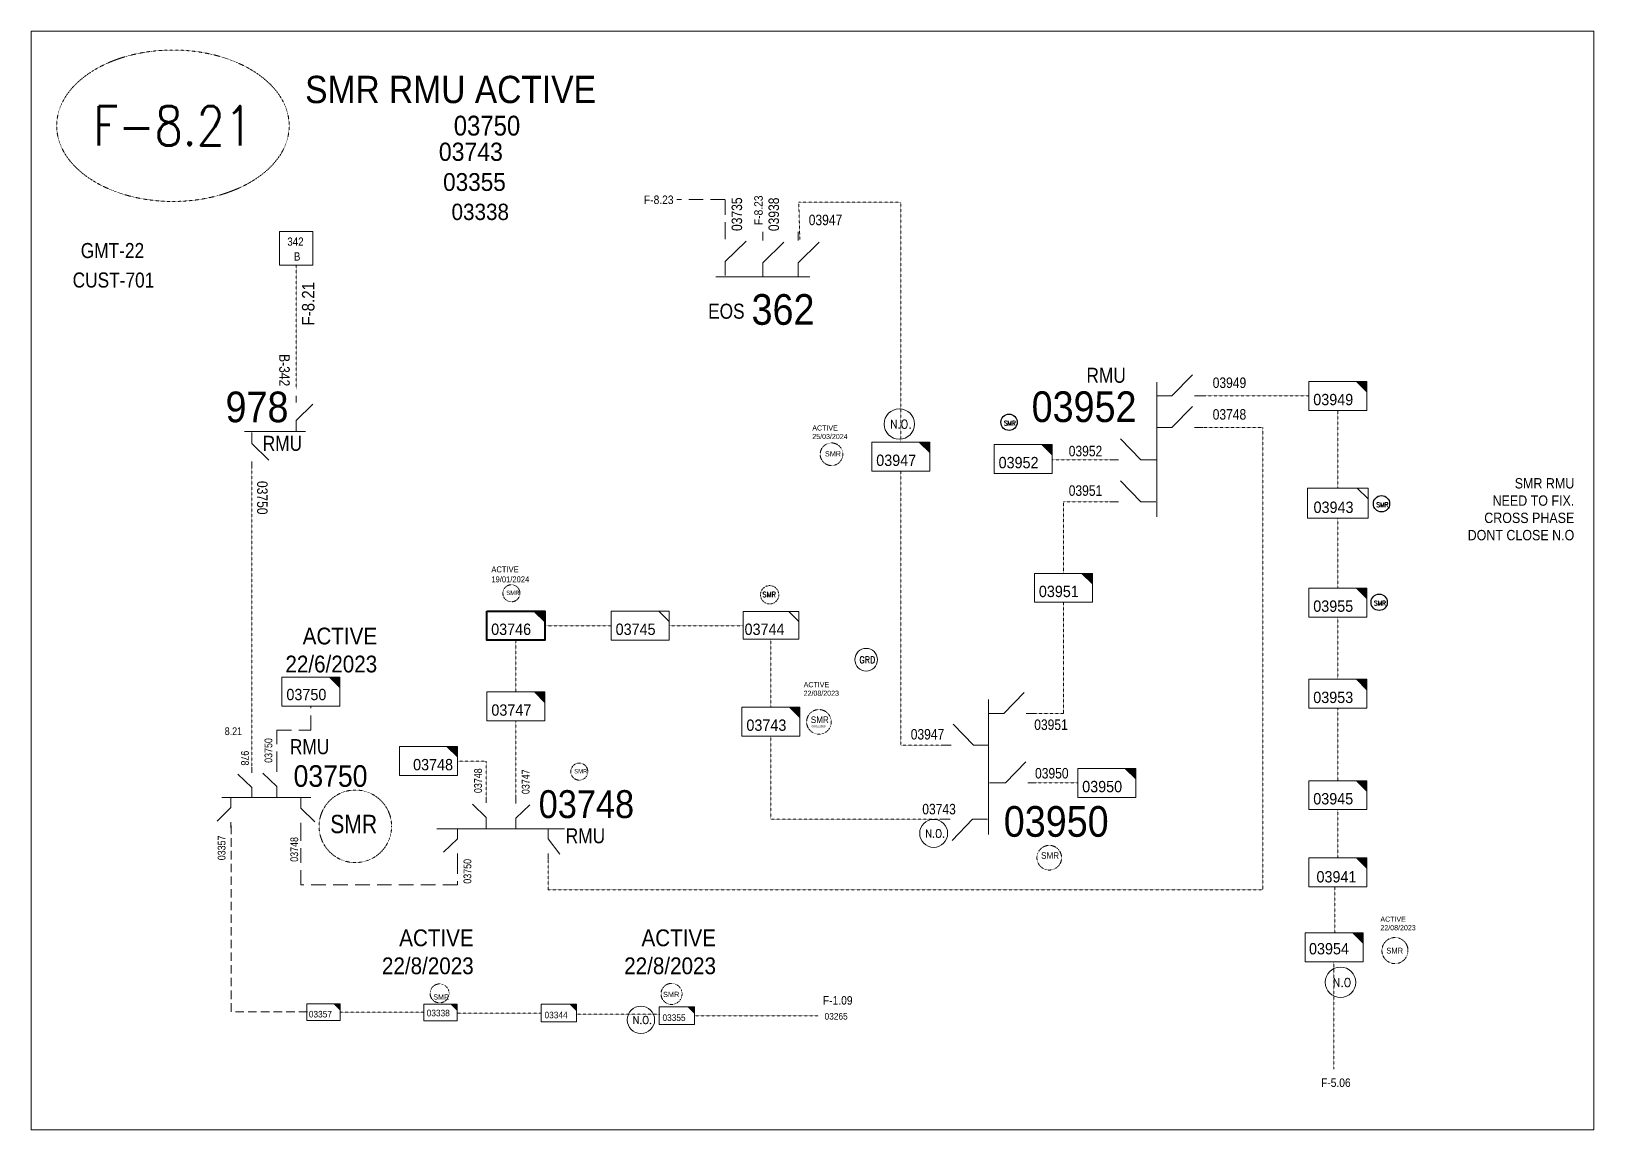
# Model space of a CAD drawing. Header units: metres. Extents: x 65984 to 144644, y -19036 to 23726.
# Drawn here: x 96184 to 97064, y 784 to 1403 of the extents above; entities that cross this region are included whole.
import ezdxf
from ezdxf.enums import TextEntityAlignment as Align

# ---------------------------------------------------------------- set-up
doc = ezdxf.new("R2010")
doc.units = ezdxf.units.M
doc.header["$MEASUREMENT"] = 0
for name, pattern in [('DGN Style 2', [0.023128, 0, -0.023128]), ('DGN Style 3', [0.013877, 0, -0.013877]), ('DGN Style 4', [1.6, 0.8, -0.4, 0, -0.4]), ('HIDDEN2', [2381.25, 1587.5, -793.75])]:
    doc.linetypes.add(name, pattern=pattern)
doc.layers.get('0').update_dxf_attribs({"color": 95, "lineweight": 40})
for name, color, linetype, lineweight in [('d_eos', 111, 'Continuous', 40), ('d_eos no', 121, 'Continuous', 40), ('d_switch', 95, 'Continuous', 40), ('d_tf no', 6, 'Continuous', 40), ('d_ug cable', 95, 'Continuous', 40), ('d_unit sub', 7, 'Continuous', 40), ('fedr no', 95, 'Continuous', 40), ('GRID STATION  04', 7, 'Continuous', 40), ('Level 37', 7, 'Continuous', 0), ('O H MAIN FEEDER', 4, 'Continuous', 100), ('SW N O', 114, 'Continuous', 30)]:
    doc.layers.add(name, color=color, linetype=linetype, lineweight=lineweight)
doc.styles.add('NASKHF', font='naskhf.shx', dxfattribs={"height": 8})
doc.styles.add('Style-Arial', font='arial.ttf')
doc.styles.add('Style-ENGINEERING', font='ENGINEERING.shx')
doc.styles.add('Style-msdefault', font='msdefault.shx')
doc.styles.add('Style-simplex', font='simplex.shx')
doc.styles.add('Style-STANDARD', font='STANDARD.shx')

# ---------------------------------------------------------------- blocks, each defined once
blk = doc.blocks.new('TF_8')
at = {"color": 0, "linetype": 'ByBlock', "lineweight": -2}
blk.add_line((6.3, 4.95), (9.9, 1.35), dxfattribs=at)
blk.add_3dface([(-10.1, 4.95), (9.9, 4.95), (9.9, -5.05), (-10.1, -5.05)], dxfattribs=at)
blk = doc.blocks.new('exist.us-1000kva')
at = {"color": 0, "linetype": 'ByBlock', "lineweight": -2, "flags": 128}
blk.add_lwpolyline([(40, 12.9), (32.8, 20), (40, 20)], close=True, dxfattribs=at)
at = {"color": 0, "linetype": 'ByBlock', "lineweight": -2, "extrusion": (0, 0, -1)}
blk.add_solid([(-40, 12.9), (-32.8, 20), (-40, 20)], dxfattribs=at)
at = {"color": 0, "linetype": 'ByBlock', "lineweight": -2, "xscale": 2, "yscale": 2}
blk.add_blockref('TF_8', (20.2, 10.1), dxfattribs=at)
blk = doc.blocks.new('*U1163')
at = {"layer": 'd_eos', "color": 7, "linetype": 'Continuous', "lineweight": 13, "ltscale": 0.937135}
for p, q in [((-10.92, 12.05), (-10.92, 14.82)), ((-10.92, 4.75), (-4.06, 11.41)), ((-10.93, 0.2), (-10.93, 4.75)), ((-13.93, -0.16), (10.87, -0.16)), ((7.07, -0.16), (7.07, -4.72)), ((7.08, -4.72), (13.94, -11.38)), ((7.07, -12.02), (7.07, -14.78))]:
    blk.add_line(p, q, dxfattribs=at)
at = {"layer": 'd_ug cable', "color": 7, "linetype": 'DGN Style 2', "lineweight": 13, "extrusion": (0, 0, -1), "flags": 128}
blk.add_lwpolyline([(-7.07, -14.78), (-7.07, -14.78)], close=True, dxfattribs=at)
blk = doc.blocks.new('*U3851')
at = {"layer": 'SW N O', "color": 2}
blk.add_circle((0, 0), 16.8, dxfattribs=at)
at = {"layer": 'SW N O', "color": 240, "insert": (1.7, -1.8), "char_height": 9.6, "attachment_point": 5, "line_spacing_factor": 0.6, "style": 'Style-STANDARD'}
blk.add_mtext('SMR\\P', dxfattribs=at)
blk = doc.blocks.new('*U3620')
at = {"layer": 'SW N O', "color": 3, "lineweight": 13, "ltscale": 0.426762}
blk.add_circle((0, 0), 16.8, dxfattribs=at)
at = {"layer": 'SW N O', "color": 3, "lineweight": 13, "style": 'Style-STANDARD'}
blk.add_text('N.O', height=9.6, dxfattribs=at).set_placement((1.7, -0.2), align=Align.MIDDLE_CENTER)
blk = doc.blocks.new('*U3483')
at = {"layer": 'SW N O', "color": 3, "lineweight": 13, "ltscale": 0.426762}
blk.add_circle((0, 0), 16.8, dxfattribs=at)
at = {"layer": 'SW N O', "color": 3, "lineweight": 13, "style": 'Style-STANDARD'}
blk.add_text('N.O.', height=9.6, dxfattribs=at).set_placement((1.7, -0.2), align=Align.MIDDLE_CENTER)
blk = doc.blocks.new('*U4259')
at = {"layer": 'SW N O', "color": 3, "lineweight": 13, "ltscale": 0.426762}
blk.add_circle((0, 0), 16.8, dxfattribs=at)
at = {"layer": 'SW N O', "color": 3, "lineweight": 13, "style": 'Style-STANDARD'}
blk.add_text('N.O.', height=9.6, dxfattribs=at).set_placement((1.7, -0.2), align=Align.MIDDLE_CENTER)
blk = doc.blocks.new('*U4266')
at = {"layer": 'SW N O', "color": 3, "lineweight": 13, "ltscale": 0.426762}
blk.add_circle((0, 0), 16.8, dxfattribs=at)
at = {"layer": 'SW N O', "color": 3, "lineweight": 13, "style": 'Style-STANDARD'}
blk.add_text('N.O.', height=9.6, dxfattribs=at).set_placement((1.7, -0.2), align=Align.MIDDLE_CENTER)
blk = doc.blocks.new('*U4329')
at = {"layer": 'SW N O', "color": 6, "lineweight": 13, "ltscale": 0.426762}
blk.add_circle((0, 0), 16.8, dxfattribs=at)
at = {"layer": 'SW N O', "color": 6, "lineweight": 13, "style": 'Style-STANDARD'}
blk.add_text('GRD', height=9.6, dxfattribs=at).set_placement((1.7, -0.2), align=Align.MIDDLE_CENTER)

msp = doc.modelspace()

# ---------------------------------------------------------------- linework, layer by layer
at = {"layer": 'd_eos', "color": 7, "linetype": 'Continuous', "lineweight": 13, "ltscale": 1.080992}
for p, q in [((96574.66, 1285.73), (96574.66, 1290.51)), ((96595.91, 1285.11), (96595.91, 1289.89)), ((96615.79, 1285.1), (96615.79, 1289.89)), ((96574.66, 1273.13), (96586.52, 1284.63)), ((96595.91, 1272.5), (96607.77, 1284.01)), ((96615.79, 1272.5), (96627.65, 1284.01)), ((96574.66, 1265.25), (96574.66, 1273.13)), ((96595.91, 1264.63), (96595.91, 1272.5)), ((96615.79, 1264.62), (96615.79, 1272.5)), ((96826.26, 1197.51), (96837.77, 1209.37)), ((96817.76, 1205.36), (96817.76, 1129.36)), ((96817.76, 1197.52), (96826.26, 1197.52)), ((96838.87, 1197.51), (96843.65, 1197.51)), ((96826.26, 1179.68), (96837.77, 1191.53)), ((96817.76, 1179.68), (96826.26, 1179.68)), ((96838.87, 1179.68), (96843.65, 1179.68)), ((96808.74, 1161.47), (96797.23, 1173.32)), ((96796.13, 1161.46), (96791.35, 1161.46)), ((96817.76, 1161.46), (96808.74, 1161.46)), ((96808.74, 1137.91), (96797.22, 1149.76)), ((96796.13, 1137.91), (96791.35, 1137.91)), ((96817.24, 1137.91), (96808.74, 1137.91))]:
    msp.add_line(p, q, dxfattribs=at)
at = {"layer": 'd_eos', "color": 5, "linetype": 'Continuous', "lineweight": 13, "ltscale": 1.080992}
msp.add_line((96569.47, 1264.63), (96622.35, 1264.63), dxfattribs=at)
at = {"layer": 'd_eos', "color": 2, "linetype": 'Continuous', "lineweight": 13, "ltscale": 1.080992}
for p, q in [((96731.48, 1018.74), (96742.99, 1030.6)), ((96722.98, 1026.59), (96722.98, 950.59)), ((96714.48, 1000.91), (96702.97, 1012.77)), ((96722.98, 1018.75), (96731.48, 1018.75)), ((96744.09, 1018.74), (96748.87, 1018.74)), ((96701.88, 1000.91), (96697.09, 1000.91)), ((96722.98, 1000.92), (96714.48, 1000.91)), ((96732.46, 979.61), (96743.97, 991.46)), ((96723.44, 979.6), (96732.46, 979.6)), ((96745.07, 979.6), (96749.85, 979.6)), ((96701.35, 959.14), (96696.57, 959.14)), ((96713.96, 959.14), (96702.44, 947.29)), ((96722.46, 959.14), (96713.96, 959.14))]:
    msp.add_line(p, q, dxfattribs=at)
at = {"layer": 'd_eos', "color": 2, "linetype": 'Continuous', "lineweight": 13, "ltscale": 0.875983}
for p, q in [((96308.09, 985.29), (96308.09, 988.45)), ((96308.09, 976.97), (96300.27, 984.57)), ((96308.09, 971.36), (96308.09, 976.97)), ((96322.15, 977.62), (96314.33, 985.21)), ((96322.15, 971.67), (96322.15, 977.62)), ((96291.15, 971.36), (96341.3, 971.36)), ((96296.32, 971.36), (96296.32, 965.75)), ((96335.66, 971.02), (96335.66, 965.41)), ((96440.1, 968.39), (96440.1, 971.54)), ((96456.79, 968.08), (96456.79, 971.24)), ((96296.33, 965.75), (96288.5, 958.16)), ((96335.66, 965.41), (96343.48, 957.81)), ((96440.1, 960.07), (96432.28, 967.66)), ((96440.1, 954.12), (96440.1, 960.07)), ((96456.78, 959.77), (96464.61, 967.36)), ((96456.79, 954.16), (96456.79, 959.77)), ((96296.32, 957.44), (96296.33, 954.28)), ((96335.66, 957.09), (96335.66, 953.93)), ((96412.27, 953.81), (96484.2, 953.81)), ((96423.85, 953.81), (96423.85, 948.2)), ((96474.89, 953.81), (96474.89, 948.2)), ((96423.85, 948.2), (96416.03, 940.61)), ((96474.89, 948.21), (96481.53, 939.55)), ((96423.85, 939.89), (96423.85, 936.73)), ((96474.89, 939.89), (96474.89, 936.73))]:
    msp.add_line(p, q, dxfattribs=at)
at = {"layer": 'd_eos', "color": 120, "linetype": 'Continuous', "lineweight": 13, "ltscale": 0.875983}
msp.add_line((96322.15, 985.94), (96322.15, 989.09), dxfattribs=at)
at = {"layer": 'd_ug cable', "color": 5, "linetype": 'DGN Style 3', "lineweight": 13}
for p, q in [((96919.65, 1145.64), (96919.65, 1189.35)), ((96791.35, 1161.46), (96758.76, 1161.46)), ((96510.44, 1068.17), (96473, 1068.17)), ((96584.7, 1068.17), (96543.07, 1068.17)), ((96456.79, 1060.01), (96456.79, 1030.86)), ((96600.41, 1022.34), (96600.41, 1060.49)), ((96919.65, 1021.68), (96919.65, 980.9)), ((96456.79, 1014.54), (96456.79, 971.24)), ((96773.2, 979.6), (96749.85, 979.6)), ((96919.65, 937.46), (96919.65, 964.58)), ((96358.23, 850.53), (96405.17, 850.53)), ((96424.09, 849.95), (96471.02, 849.95)), ((96490.87, 849.36), (96537.81, 849.36))]:
    msp.add_line(p, q, dxfattribs=at)
at = {"layer": 'd_ug cable', "color": 30, "linetype": 'DGN Style 3', "lineweight": 13}
msp.add_line((96557.32, 848.58), (96626.96, 848.58), dxfattribs=at)
at = {"layer": 'd_ug cable', "color": 241, "linetype": 'HIDDEN2', "lineweight": 13, "ltscale": 0.005184}
msp.add_lwpolyline([(96574.66, 1287.2), (96574.66, 1308.11), (96547.42, 1308.11)], dxfattribs=at)
at = {"layer": 'd_ug cable', "color": 241, "linetype": 'DGN Style 3', "lineweight": 13, "flags": 128}
msp.add_lwpolyline([(96616.69, 1285.6), (96616.08, 1306.71), (96673.53, 1306.71), (96673.53, 1171.48)], dxfattribs=at)
at = {"layer": 'd_ug cable', "color": 5, "linetype": 'DGN Style 3', "lineweight": 13, "flags": 128}
for points in [[(96332.99, 1201.24), (96333, 1271.15)], [(96903.33, 1197.51), (96843.65, 1197.51)], [(96474.89, 936.73), (96474.89, 919.42), (96877.41, 919.42), (96877.41, 1179.68), (96843.65, 1179.68)], [(96308.09, 988.45), (96308.09, 1156.73)], [(96673.53, 1155.16), (96673.53, 1000.91), (96697.09, 1000.91)], [(96765.11, 1097.64), (96765.11, 1137.91), (96791.35, 1137.91)], [(96919.65, 1128.62), (96919.65, 1089.36)], [(96748.87, 1018.74), (96765.11, 1018.74), (96765.11, 1081.32)], [(96919.65, 1073.05), (96919.65, 1037.99)], [(96600.41, 1006.02), (96600.41, 959.14), (96696.57, 959.14)], [(96917.96, 920.73), (96917.96, 895.26)]]:
    msp.add_lwpolyline(points, dxfattribs=at)
at = {"layer": 'd_ug cable', "color": 5, "linetype": 'HIDDEN2', "lineweight": 13, "ltscale": 0.005184}
for points in [[(96322.15, 989.09), (96322.15, 1009.32), (96341.36, 1009.32), (96341.36, 1022.91)], [(96423.85, 936.73), (96423.85, 922.25), (96335.66, 922.25), (96335.66, 953.93)]]:
    msp.add_lwpolyline(points, dxfattribs=at)
at = {"layer": 'd_ug cable', "color": 2, "linetype": 'DGN Style 3', "lineweight": 13, "flags": 128}
msp.add_lwpolyline([(96440.1, 971.54), (96440.1, 991.95), (96423.84, 991.95)], dxfattribs=at)
at = {"layer": 'd_ug cable', "color": 5, "linetype": 'HIDDEN2', "lineweight": 13, "ltscale": 0.003}
msp.add_lwpolyline([(96339.36, 850.82), (96296.36, 850.82), (96296.36, 955.76)], dxfattribs=at)
at = {"layer": 'd_ug cable', "color": 6, "linetype": 'DGN Style 3', "lineweight": 13, "flags": 128}
msp.add_lwpolyline([(96917.51, 818.48), (96917.51, 879.17)], dxfattribs=at)
at = {"layer": 'd_ug cable', "color": 2, "linetype": 'DGN Style 3', "lineweight": 13}
for centre, radius in [((96634.53, 1164.69), 6.37), ((96454.25, 1086.42), 4.8), ((96492.48, 985.99), 4.8), ((96366.37, 955.2), 20.42), ((96951.84, 885.23), 7.34), ((96413.82, 861.14), 5.34), ((96544.45, 860.84), 5.93)]:
    msp.add_circle(centre, radius, dxfattribs=at)
at = {"layer": 'd_ug cable', "color": 2, "linetype": 'DGN Style 4', "lineweight": 13}
msp.add_circle((96599.69, 1085.58), 5.15, dxfattribs=at)
at = {"layer": 'd_ug cable', "color": 1, "linetype": 'DGN Style 3', "lineweight": 13}
for centre in [(96627.44, 1013.99), (96757.14, 937.51)]:
    msp.add_circle(centre, 6.94, dxfattribs=at)
at = {"layer": 'fedr no', "color": 82, "linetype": 'DGN Style 3', "lineweight": 13, "true_color": 0x1dc70e}
msp.add_ellipse((96263.64, 1349.65), major_axis=(65.46, 0), ratio=0.651175, dxfattribs=at)
at = {"layer": 'GRID STATION  04', "color": 5, "linetype": 'Continuous', "lineweight": 13, "ltscale": 0.756816, "flags": 128}
msp.add_lwpolyline([(96323.56, 1290.04), (96323.56, 1271.15), (96342.45, 1271.15), (96342.45, 1290.04)], close=True, dxfattribs=at)
at = {"layer": 'O H MAIN FEEDER', "color": 140, "linetype": 'Continuous', "lineweight": 13, "flags": 128}
msp.add_lwpolyline([(96183.85, 1402.85), (97063.79, 1402.85), (97063.79, 784.35), (96183.85, 784.35)], close=True, dxfattribs=at)

# ---------------------------------------------------------------- block references
at = {"layer": 'd_eos', "color": 7, "linetype": 'Continuous', "lineweight": 13, "ltscale": 0.937135, "extrusion": (0, 0, -1), "xscale": 1.383060177592115, "yscale": 1.383060177592115, "zscale": 1.383060177592115, "rotation": 180}
msp.add_blockref('*U1163', (-96323.2, 1177.22), dxfattribs=at)
at = {"layer": 'd_tf no', "color": 2, "linetype": 'Continuous', "lineweight": 40, "xscale": 0.8158726798216883, "yscale": 0.8158726798216883, "zscale": 0.7374451967825552, "rotation": 359.9999999999999}
msp.add_blockref('exist.us-1000kva', (96440.36, 1060.01), dxfattribs=at)
at = {"layer": 'd_unit sub', "color": 5, "linetype": 'Continuous', "lineweight": 13, "rotation": 359.9999999999999}
for name, p, xscale, yscale, zscale in [('exist.us-1000kva', (96903.33, 1189.35), 0.8158726798216883, 0.8158726798216883, 0.7374451967825552), ('exist.us-1000kva', (96748.8, 1081.32), 0.8158726798216883, 0.8158726798216883, 0.7374451967825552), ('TF_8', (96526.92, 1068.25), 1.631745359645602, 1.631745359645602, 0.7374451967825552), ('exist.us-1000kva', (96440.47, 1014.54), 0.8158726798216883, 0.8158726798216883, 0.7374451967825552), ('exist.us-1000kva', (96903.33, 1021.68), 0.8158726798216883, 0.8158726798216883, 0.7374451967825552), ('exist.us-1000kva', (96773.2, 971.44), 0.8158726798216883, 0.8158726798216883, 0.7374451967825552), ('exist.us-1000kva', (96903.33, 964.58), 0.8158726798216883, 0.8158726798216883, 0.7374451967825552), ('exist.us-1000kva', (96903.33, 921.14), 0.8158726798216883, 0.8158726798216883, 0.7374451967825552), ('exist.us-1000kva', (96338.98, 845.85), 0.4723032056404582, 0.4723032056404582, 0.4267622666565712), ('exist.us-1000kva', (96471.02, 845.11), 0.4958740411033369, 0.4958740411033369, 0.4267622666565712)]:
    msp.add_blockref(name, p, dxfattribs=dict(at, xscale=xscale, yscale=yscale, zscale=zscale))
at = {"layer": 'd_unit sub', "color": 2, "linetype": 'Continuous', "lineweight": 13, "rotation": 359.9999999999999}
for name, p, xscale, yscale, zscale in [('exist.us-1000kva', (96657.22, 1155.16), 0.8158726798216883, 0.8158726798216883, 0.7374451967825552), ('exist.us-1000kva', (96726.12, 1153.85), 0.8158726798216883, 0.8158726798216883, 0.7374451967825552), ('TF_8', (96919.82, 1137.22), 1.701891818566035, 1.701891818566035, 0.7374451967825552), ('exist.us-1000kva', (96903.33, 1073.05), 0.8158726798216883, 0.8158726798216883, 0.7374451967825552), ('TF_8', (96600.57, 1068.42), 1.57137182471281, 1.57137182471281, 0.7374451967825552), ('exist.us-1000kva', (96325.05, 1022.91), 0.8158726798216883, 0.8158726798216883, 0.7374451967825552), ('exist.us-1000kva', (96584.1, 1006.02), 0.8158726798216883, 0.8158726798216883, 0.7374451967825552), ('exist.us-1000kva', (96391.2, 983.79), 0.8158726798216883, 0.8158726798216883, 0.7374451967825552), ('exist.us-1000kva', (96901.28, 878.94), 0.8158726798216883, 0.8158726798216883, 0.7374451967825552), ('exist.us-1000kva', (96404.91, 845.64), 0.4723032056404582, 0.4723032056404582, 0.4267622666565712), ('exist.us-1000kva', (96537.46, 843.64), 0.4958740411033369, 0.4958740411033369, 0.4267622666565712)]:
    msp.add_blockref(name, p, dxfattribs=dict(at, xscale=xscale, yscale=yscale, zscale=zscale))
at = {"layer": 'SW N O', "color": 3, "lineweight": 13}
for name, p, xscale, yscale, zscale in [('*U3483', (96672.72, 1181.7), 0.5098800330009463, 0.5098800330009463, 0.5098800330009463), ('*U4266', (96692.06, 951.22), 0.4691189715090511, 0.4691189715090511, 0.4691189715090511), ('*U3620', (96921.17, 867.37), 0.5098800330009463, 0.5098800330009463, 0.5098800330009463), ('*U4259', (96527.21, 846.19), 0.4588920297008517, 0.4588920297008517, 0.4588920297008517)]:
    msp.add_blockref(name, p, dxfattribs=dict(at, xscale=xscale, yscale=yscale, zscale=zscale))
at = {"layer": 'SW N O', "color": 240, "xscale": 0.27322590511853, "yscale": 0.27322590511853, "zscale": 0.27322590511853, "rotation": 359.9999999999999}
for p in [(96734.5, 1182.69), (96944.26, 1136.78), (96942.95, 1081.36)]:
    msp.add_blockref('*U3851', p, dxfattribs=at)
at = {"layer": 'SW N O', "color": 6, "lineweight": 13, "xscale": 0.3799863669223314, "yscale": 0.3799863669223314, "zscale": 0.3799863669223314}
msp.add_blockref('*U4329', (96654.06, 1049.02), dxfattribs=at)

# ---------------------------------------------------------------- texts
at = {"layer": 'd_eos no', "color": 7, "linetype": 'Continuous', "lineweight": 13, "style": 'Style-Arial', "width": 0.88}
for s, p in [('362', (96589.5, 1254.85)), ('978', (96293.28, 1199.98))]:
    msp.add_text(s, height=17.28, dxfattribs=at).set_placement(p, align=Align.TOP_LEFT)
msp.add_text('03952', height=17.28, dxfattribs=at).set_placement((96806.3, 1200.1), align=Align.TOP_RIGHT)
at = {"layer": 'd_eos no', "color": 120, "linetype": 'Continuous', "lineweight": 13, "style": 'Style-Arial', "width": 0.88}
msp.add_text('03750', height=12.176, dxfattribs=at).set_placement((96373.2, 977.43), align=Align.RIGHT)
at = {"layer": 'd_eos no', "color": 2, "linetype": 'Continuous', "lineweight": 13, "style": 'Style-Arial', "width": 0.88}
for s, height, p in [('03748', 15.714, (96523.35, 975.54)), ('03950', 17.28, (96790.61, 966.59))]:
    msp.add_text(s, height=height, dxfattribs=at).set_placement(p, align=Align.TOP_RIGHT)
at = {"layer": 'd_eos no', "color": 120, "linetype": 'Continuous', "lineweight": 13, "attachment_point": 9, "style": 'NASKHF'}
for s, insert, char_height in [('\\fArial|b0|i0|c178178|p39;\\H1x;\\W0.88;SMR RMU ACTIVE', (96501.89, 1362.17), 15.3744), ('\\fArial|b0|i0|c178178|p39;\\H1x;\\W0.88;ACTIVE\\P22/6/2023', (96378.66, 1041.72), 9.4503), ('\\fArial|b0|i0|c178178|p39;\\H1x;\\W0.88;ACTIVE\\P22/8/2023', (96433.02, 871.8), 9.4503), ('\\fArial|b0|i0|c178178|p39;\\H1x;\\W0.88;ACTIVE\\P22/8/2023', (96569.47, 871.8), 9.4503)]:
    msp.add_mtext(s, dxfattribs=dict(at, insert=insert, char_height=char_height))
at = {"layer": 'd_switch', "color": 121, "linetype": 'Continuous', "lineweight": 13, "style": 'Style-msdefault', "width": 0.9}
msp.add_text('03750', height=11.177, dxfattribs=at).set_placement((96459.21, 1355.3), align=Align.TOP_RIGHT)
at = {"layer": 'd_switch', "color": 2, "linetype": 'Continuous', "lineweight": 13, "style": 'Style-msdefault', "width": 0.9}
for s, p in [('F-8.23', (96545.57, 1310.37)), ('F-1.09', (96646.38, 859.58)), ('F-5.06', (96926.89, 813.23))]:
    msp.add_text(s, height=4.794, dxfattribs=at).set_placement(p, align=Align.TOP_RIGHT)
at = {"layer": 'd_switch', "color": 7, "linetype": 'Continuous', "lineweight": 13, "style": 'Style-ENGINEERING', "width": 0.857143}
for s, rotation, p in [('03735', 90, (96578.25, 1290.39)), ('03938', 90, (96599.04, 1290.33)), ('03743', 359.99999, (96685.65, 967.85))]:
    msp.add_text(s, height=5.927, rotation=rotation, dxfattribs=at).set_placement(p, align=Align.TOP_LEFT)
at = {"layer": 'd_switch', "color": 2, "linetype": 'Continuous', "lineweight": 13, "style": 'Style-msdefault', "width": 0.9}
msp.add_text('F-8.23', height=4.794, rotation=90, dxfattribs=at).set_placement((96591.01, 1310.38), align=Align.TOP_RIGHT)
at = {"layer": 'd_switch', "color": 7, "linetype": 'Continuous', "lineweight": 13, "style": 'Style-ENGINEERING', "width": 0.857143}
msp.add_text('03947', height=5.927, dxfattribs=at).set_placement((96621.69, 1299.58), align=Align.TOP_LEFT)
at = {"layer": 'd_switch', "color": 5, "linetype": 'Continuous', "lineweight": 13, "style": 'Style-msdefault', "width": 0.9}
msp.add_text('F-8.21', height=7.059, rotation=90, dxfattribs=at).set_placement((96336.3, 1261.68), align=Align.TOP_RIGHT)
at = {"layer": 'd_switch', "color": 7, "linetype": 'Continuous', "lineweight": 13, "style": 'Style-ENGINEERING', "width": 0.857143}
for s, p in [('03949', (96868.08, 1201.99)), ('03748', (96868.08, 1184.16)), ('03951', (96767.59, 1009.45)), ('03950', (96768.03, 982.12))]:
    msp.add_text(s, height=5.927, rotation=359.99963, dxfattribs=at).set_placement(p, align=Align.RIGHT)
for s, height, rotation, p in [('03952', 5.927, 0.00037, (96768.11, 1163.52)), ('03951', 5.927, 0.00037, (96768.11, 1141.27)), ('03947', 5.927, 0.00037, (96679.14, 1004.05)), ('03750', 4.37, 90.00073, (96431.65, 922.89))]:
    msp.add_text(s, height=height, rotation=rotation, dxfattribs=at).set_placement(p)
at = {"layer": 'd_switch', "color": 5, "linetype": 'Continuous', "lineweight": 13, "style": 'Style-ENGINEERING', "width": 0.857143}
for s, rotation, p in [('8.21', 359.99963, (96302.57, 1006.57)), ('978', 269.99963, (96302.01, 989.4)), ('03748', 89.99963, (96334.14, 949.16))]:
    msp.add_text(s, height=4.37, rotation=rotation, dxfattribs=at).set_placement(p, align=Align.RIGHT)
at = {"layer": 'd_switch', "color": 2, "linetype": 'Continuous', "lineweight": 13, "style": 'Style-ENGINEERING', "width": 0.857143}
for s, p in [('03748', (96437.65, 987.84)), ('03747', (96464.46, 987.25))]:
    msp.add_text(s, height=4.37, rotation=89.99963, dxfattribs=at).set_placement(p, align=Align.RIGHT)
at = {"layer": 'd_switch', "color": 5, "linetype": 'Continuous', "lineweight": 13, "style": 'Style-ENGINEERING', "width": 0.857143}
msp.add_text('03357', height=4.37, rotation=90.00037, dxfattribs=at).set_placement((96293.22, 936.08))
at = {"layer": 'd_switch', "color": 2, "linetype": 'Continuous', "lineweight": 13, "insert": (97052.84, 1151.24), "char_height": 5.8321, "attachment_point": 3, "style": 'NASKHF'}
msp.add_mtext('\\Fmsdefault;\\H1x;\\W0.9;SMR RMU\\PNEED TO FIX.\\PCROSS PHASE\\PDONT CLOSE N.O ', dxfattribs=at)
at = {"layer": 'd_switch', "color": 5, "linetype": 'Continuous', "lineweight": 13, "insert": (96319.65, 1004.85), "char_height": 4.3697, "attachment_point": 9, "rotation": 89.99963, "style": 'NASKHF'}
msp.add_mtext('\\FENGINEERING;\\H1x;\\W0.857143;03750\\P', dxfattribs=at)
at = {"layer": 'd_tf no', "color": 121, "linetype": 'Continuous', "lineweight": 13, "style": 'Style-msdefault', "width": 0.945946}
for s, height, p in [('03743', 10.25, (96413.4, 1340.13)), ('03355', 10.037, (96415.79, 1322.99)), ('03338', 9.201, (96420.53, 1305.76)), ('03947', 6.394, (96659.72, 1164.49)), ('03743', 6.394, (96586.6, 1015.35)), ('03338', 3.7, (96406.55, 851.93)), ('03355', 3.7, (96539.34, 849.32))]:
    msp.add_text(s, height=height, dxfattribs=at).set_placement(p, align=Align.TOP_LEFT)
at = {"layer": 'd_tf no', "color": 5, "linetype": 'Continuous', "lineweight": 13, "style": 'Style-msdefault', "width": 0.945946}
for s, height, p in [('03949', 6.394, (96905.83, 1198.68)), ('03951', 6.394, (96751.3, 1090.65)), ('03745', 6.394, (96512.94, 1069.34)), ('03953', 6.394, (96905.83, 1031)), ('03747', 6.394, (96442.97, 1023.87)), ('03950', 6.394, (96775.7, 980.77)), ('03945', 6.394, (96905.83, 973.91)), ('03941', 6.394, (96907.65, 929.97)), ('03357', 3.7, (96340.17, 851.27)), ('03344', 3.7, (96472.9, 850.79))]:
    msp.add_text(s, height=height, dxfattribs=at).set_placement(p, align=Align.TOP_LEFT)
at = {"layer": 'd_tf no', "color": 1, "linetype": 'Continuous', "lineweight": 40, "style": 'Style-msdefault', "width": 0.945946}
msp.add_text('SMR', height=2.946, rotation=0.00037, dxfattribs=at).set_placement((96630.86, 1166.41), align=Align.TOP_LEFT)
at = {"layer": 'd_tf no', "color": 2, "linetype": 'Continuous', "lineweight": 13, "style": 'Style-msdefault', "width": 0.945946}
for s, p in [('03952', (96728.62, 1163.18)), ('03943', (96906, 1138.03)), ('03955', (96905.83, 1082.37)), ('03744', (96585.57, 1069.34))]:
    msp.add_text(s, height=6.394, dxfattribs=at).set_placement(p, align=Align.TOP_LEFT)
at = {"layer": 'd_tf no', "color": 1, "linetype": 'Continuous', "lineweight": 40, "style": 'Style-msdefault', "width": 0.945946}
for height, p in [(2.428, (96451.38, 1087.85)), (2.428, (96489.61, 987.42)), (3.256, (96946.96, 886.81)), (2.897, (96410.3, 860.56)), (2.997, (96539.66, 862.04))]:
    msp.add_text('SMR', height=height, dxfattribs=at).set_placement(p, align=Align.TOP_LEFT)
at = {"layer": 'd_tf no', "color": 1, "linetype": 'Continuous', "lineweight": 13, "ltscale": 0.9, "style": 'Style-simplex', "width": 0.909091}
msp.add_text('SMR', height=3.004, dxfattribs=at).set_placement((96599.41, 1085.68), align=Align.MIDDLE_CENTER)
at = {"layer": 'd_tf no', "color": 121, "linetype": 'Continuous', "lineweight": 40, "style": 'Style-msdefault', "width": 0.945946}
msp.add_text('03746', height=6.394, dxfattribs=at).set_placement((96442.86, 1069.34), align=Align.TOP_LEFT)
at = {"layer": 'd_tf no', "color": 121, "linetype": 'Continuous', "lineweight": 13, "style": 'Style-msdefault', "width": 0.945946}
msp.add_text('03750', height=6.394, dxfattribs=at).set_placement((96327.55, 1026.2))
at = {"layer": 'd_tf no', "color": 2, "linetype": 'Continuous', "lineweight": 13, "style": 'Style-msdefault', "width": 0.945946}
msp.add_text('03748', height=6.394, dxfattribs=at).set_placement((96421.39, 993.12), align=Align.TOP_RIGHT)
at = {"layer": 'd_tf no', "color": 131, "linetype": 'Continuous', "lineweight": 13, "style": 'Style-msdefault', "width": 0.945946}
msp.add_text('03954', height=6.394, dxfattribs=at).set_placement((96903.43, 889.48), align=Align.TOP_LEFT)
at = {"layer": 'd_tf no', "color": 215, "linetype": 'Continuous', "lineweight": 13, "style": 'Style-msdefault', "width": 0.945946}
msp.add_text('03265', height=3.7, dxfattribs=at).set_placement((96630.62, 850.07), align=Align.TOP_LEFT)
at = {"layer": 'd_tf no', "color": 121, "linetype": 'Continuous', "lineweight": 40, "attachment_point": 1, "style": 'NASKHF'}
for s, insert, char_height in [('\\Fmsdefault;\\H1x;\\W0.945946;ACTIVE\\P25/03/2024', (96623.72, 1180.94), 2.8898), ('\\Fmsdefault;\\H1x;\\W0.945946;ACTIVE\\P19/01/2024', (96442.97, 1101.53), 3.3676), ('\\Fmsdefault;\\H1x;\\W0.945946;ACTIVE\\P22/08/2023', (96618.85, 1036.38), 2.8898), ('\\Fmsdefault;\\H1x;\\W0.945946;ACTIVE\\P22/08/2023', (96943.64, 904.36), 2.8898)]:
    msp.add_mtext(s, dxfattribs=dict(at, insert=insert, char_height=char_height))
at = {"layer": 'd_tf no', "color": 2, "lineweight": 13, "char_height": 3.678, "attachment_point": 1, "style": 'NASKHF'}
for insert in [(96622.87, 1017.07), (96752.56, 940.59)]:
    msp.add_mtext('\\Fmsdefault;\\H1x;\\W0.925;SMR\\P', dxfattribs=dict(at, insert=insert))
at = {"layer": 'd_tf no', "color": 5, "lineweight": 13, "insert": (96623.36, 1012.07), "char_height": 1.0955, "attachment_point": 1, "style": 'NASKHF'}
msp.add_mtext('\\Fmsdefault;\\H1x;\\W0.925;08.06.2023', dxfattribs=at)
at = {"layer": 'fedr no', "color": 6, "linetype": 'Continuous', "lineweight": 13, "style": 'Style-STANDARD', "width": 0.909091}
msp.add_text('F-8.21', height=22.206, dxfattribs=at).set_placement((96263.64, 1349.65), align=Align.MIDDLE_CENTER)
at = {"layer": 'GRID STATION  04', "color": 5, "linetype": 'Continuous', "lineweight": 13, "style": 'Style-msdefault', "width": 0.888889}
for s, height, p in [('342', 4.628, (96328.06, 1282.11)), ('B', 4.63, (96331.75, 1273.74))]:
    msp.add_text(s, height=height, dxfattribs=at).set_placement(p)
at = {"layer": 'Level 37', "color": 7, "linetype": 'Continuous', "lineweight": 13}
for s, height, rotation, style, width, p in [('GMT-22', 8.467, 0.00037, 'Style-msdefault', 0.86, (96247.43, 1283.62)), ('EOS', 8.467, 0.00037, 'Style-msdefault', 0.86, (96585.58, 1249.46)), ('B-342', 5.927, 270, 'Style-ENGINEERING', 0.857143, (96329.42, 1202.95)), ('RMU', 8.467, 0.00037, 'Style-msdefault', 0.86, (96800.27, 1213.37)), ('RMU', 8.467, 0.00037, 'Style-msdefault', 0.86, (96336.37, 1175.06)), ('03750', 5.927, 270, 'Style-ENGINEERING', 0.857143, (96316.95, 1130.75))]:
    msp.add_text(s, height=height, rotation=rotation, dxfattribs=dict(at, style=style, width=width)).set_placement(p, align=Align.TOP_RIGHT)
at = {"layer": 'Level 37', "color": 2, "linetype": 'Continuous', "lineweight": 13, "style": 'Style-msdefault', "width": 0.86}
for s, p in [('CUST-701', (96253.15, 1267.02)), ('RMU', (96507.03, 954.09))]:
    msp.add_text(s, height=8.467, rotation=0.00037, dxfattribs=at).set_placement(p, align=Align.TOP_RIGHT)
msp.add_text('RMU', height=8.467, rotation=359.99963, dxfattribs=at).set_placement((96351.7, 995.8), align=Align.RIGHT)
at = {"layer": 'Level 37', "color": 1, "linetype": 'Continuous', "lineweight": 13, "style": 'Style-msdefault', "width": 0.86}
msp.add_text('SMR', height=10.335, rotation=359.99963, dxfattribs=at).set_placement((96378.63, 951.33), align=Align.RIGHT)

doc.saveas('drawing.dxf')
